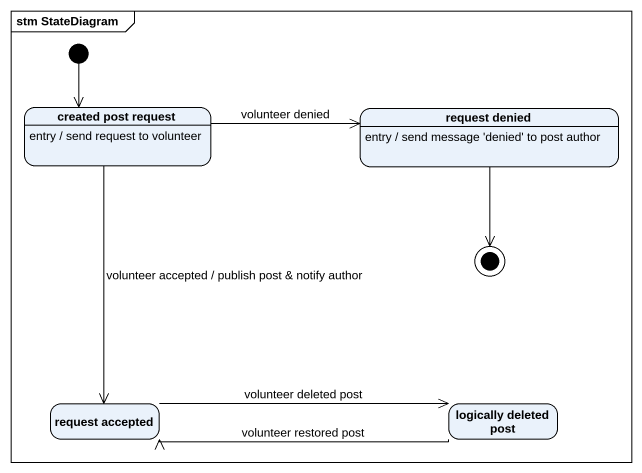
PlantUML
@startuml
mainframe stm StateDiagram
hide empty description
state "created post request" as created_post_request
created_post_request : entry / send request to volunteer
state "request denied" as request_denied
request_denied : entry / send message 'denied' to post author
state "request accepted" as request_accepted
state "logically deleted post" as logically_deleted_post
[*] --> created_post_request
created_post_request -right-> request_denied : volunteer denied
created_post_request --> request_accepted : volunteer accepted / publish post & notify author
request_accepted -right-> logically_deleted_post : volunteer deleted post
logically_deleted_post -left-> request_accepted : volunteer restored post
request_denied --> [*]
@enduml
